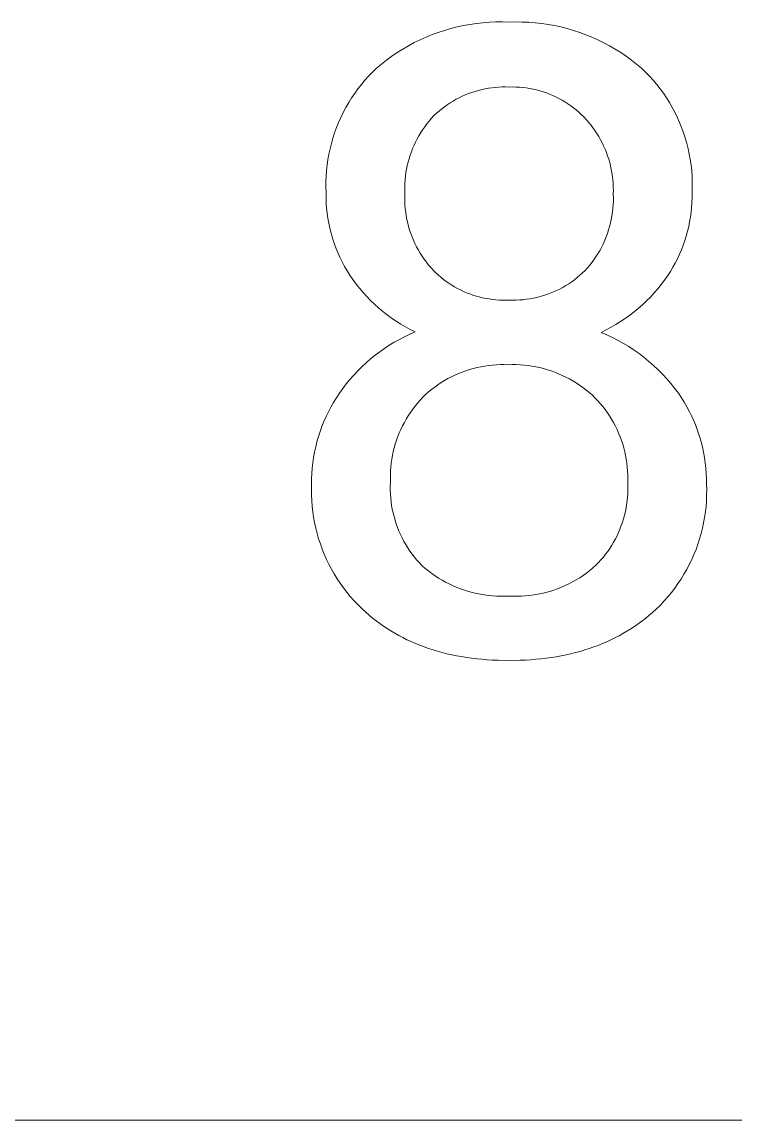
# Model space of a CAD drawing. Header units: millimetres. Extents: x -1421 to 3505, y -683 to 2759.
# Drawn here: x 2673.7 to 2727.2, y -407.4 to -325 of the extents above; entities that cross this region are included whole.
import ezdxf

# ---------------------------------------------------------------- set-up
doc = ezdxf.new("R2010")
doc.units = ezdxf.units.MM
doc.header["$MEASUREMENT"] = 0
doc.layers.add('Domyślny', color=7, linetype='Continuous', true_color=0x000000)

msp = doc.modelspace()

# ---------------------------------------------------------------- linework, layer by layer
at = {"layer": 'Domyślny', "color": 18, "lineweight": 15, "true_color": 0x000000}
for p, q in [((2704.965, -325.747), (2705.432, -325.594)), ((2705.432, -325.594), (2705.903, -325.457)), ((2705.903, -325.457), (2706.379, -325.337)), ((2706.379, -325.337), (2706.859, -325.233)), ((2706.859, -325.233), (2707.342, -325.146)), ((2707.342, -325.146), (2707.828, -325.075)), ((2707.828, -325.075), (2708.316, -325.022)), ((2708.316, -325.022), (2708.806, -324.986)), ((2708.806, -324.986), (2709.296, -324.966)), ((2709.296, -324.966), (2709.787, -324.964)), ((2709.787, -324.964), (2710.278, -324.978)), ((2710.278, -324.978), (2710.769, -324.964)), ((2710.769, -324.964), (2711.259, -324.967)), ((2711.259, -324.967), (2711.75, -324.987)), ((2711.75, -324.987), (2712.239, -325.023)), ((2712.239, -325.023), (2712.727, -325.077)), ((2712.727, -325.077), (2713.213, -325.147)), ((2713.213, -325.147), (2713.696, -325.235)), ((2713.696, -325.235), (2714.176, -325.339)), ((2714.176, -325.339), (2714.652, -325.459)), ((2714.652, -325.459), (2715.123, -325.596)), ((2715.123, -325.596), (2715.59, -325.749)), ((2703.161, -326.518), (2703.602, -326.302)), ((2703.602, -326.302), (2704.05, -326.101)), ((2704.05, -326.101), (2704.505, -325.916)), ((2704.505, -325.916), (2704.965, -325.747)), ((2715.59, -325.749), (2716.051, -325.918)), ((2716.051, -325.918), (2716.505, -326.103)), ((2716.505, -326.103), (2716.953, -326.304)), ((2716.953, -326.304), (2717.394, -326.52)), ((2701.481, -327.532), (2701.887, -327.257)), ((2701.887, -327.257), (2702.303, -326.996)), ((2702.303, -326.996), (2702.728, -326.75)), ((2702.728, -326.75), (2703.161, -326.518)), ((2717.394, -326.52), (2717.827, -326.751)), ((2717.827, -326.751), (2718.252, -326.997)), ((2718.252, -326.997), (2718.668, -327.258)), ((2718.668, -327.258), (2719.075, -327.533)), ((2700.321, -328.439), (2700.697, -328.123)), ((2700.697, -328.123), (2701.084, -327.821)), ((2701.084, -327.821), (2701.481, -327.532)), ((2719.075, -327.533), (2719.472, -327.821)), ((2719.472, -327.821), (2719.858, -328.124)), ((2719.858, -328.124), (2720.235, -328.439)), ((2699.734, -329.029), (2700.023, -328.729)), ((2700.023, -328.729), (2700.321, -328.439)), ((2720.235, -328.439), (2720.534, -328.729)), ((2720.534, -328.729), (2720.823, -329.028)), ((2698.933, -329.987), (2699.189, -329.659)), ((2699.189, -329.659), (2699.456, -329.339)), ((2699.456, -329.339), (2699.734, -329.029)), ((2720.823, -329.028), (2721.102, -329.338)), ((2721.102, -329.338), (2721.37, -329.657)), ((2721.37, -329.657), (2721.626, -329.985)), ((2698.456, -330.67), (2698.689, -330.324)), ((2698.689, -330.324), (2698.933, -329.987)), ((2706.757, -330.541), (2706.524, -330.653)), ((2706.994, -330.436), (2706.757, -330.541)), ((2707.234, -330.34), (2706.994, -330.436)), ((2707.478, -330.252), (2707.234, -330.34)), ((2707.724, -330.173), (2707.478, -330.252)), ((2707.972, -330.101), (2707.724, -330.173)), ((2708.223, -330.039), (2707.972, -330.101)), ((2708.476, -329.985), (2708.223, -330.039)), ((2708.731, -329.939), (2708.476, -329.985)), ((2708.987, -329.902), (2708.731, -329.939)), ((2709.244, -329.874), (2708.987, -329.902)), ((2709.502, -329.855), (2709.244, -329.874)), ((2709.761, -329.844), (2709.502, -329.855)), ((2710.019, -329.843), (2709.761, -329.844)), ((2710.278, -329.85), (2710.019, -329.843)), ((2710.537, -329.845), (2710.278, -329.85)), ((2710.796, -329.85), (2710.537, -329.845)), ((2711.055, -329.863), (2710.796, -329.85)), ((2711.313, -329.885), (2711.055, -329.863)), ((2711.571, -329.917), (2711.313, -329.885)), ((2711.827, -329.957), (2711.571, -329.917)), ((2712.081, -330.006), (2711.827, -329.957)), ((2712.334, -330.064), (2712.081, -330.006)), ((2712.584, -330.13), (2712.334, -330.064)), ((2712.832, -330.205), (2712.584, -330.13)), ((2713.078, -330.289), (2712.832, -330.205)), ((2713.32, -330.381), (2713.078, -330.289)), ((2713.559, -330.482), (2713.32, -330.381)), ((2713.794, -330.591), (2713.559, -330.482)), ((2714.026, -330.708), (2713.794, -330.591)), ((2721.626, -329.985), (2721.871, -330.322)), ((2721.871, -330.322), (2722.104, -330.667)), ((2697.832, -331.751), (2698.027, -331.383)), ((2698.027, -331.383), (2698.235, -331.023)), ((2698.235, -331.023), (2698.456, -330.67)), ((2705.423, -331.329), (2705.218, -331.486)), ((2705.634, -331.179), (2705.423, -331.329)), ((2705.85, -331.036), (2705.634, -331.179)), ((2706.07, -330.901), (2705.85, -331.036)), ((2706.295, -330.773), (2706.07, -330.901)), ((2706.524, -330.653), (2706.295, -330.773)), ((2714.253, -330.832), (2714.026, -330.708)), ((2714.475, -330.965), (2714.253, -330.832)), ((2714.693, -331.105), (2714.475, -330.965)), ((2714.906, -331.253), (2714.693, -331.105)), ((2715.114, -331.408), (2714.906, -331.253)), ((2715.316, -331.57), (2715.114, -331.408)), ((2722.104, -330.667), (2722.325, -331.02)), ((2722.325, -331.02), (2722.533, -331.381)), ((2722.533, -331.381), (2722.729, -331.749)), ((2697.479, -332.505), (2697.649, -332.125)), ((2697.649, -332.125), (2697.832, -331.751)), ((2704.453, -332.197), (2704.278, -332.401)), ((2704.635, -331.999), (2704.453, -332.197)), ((2704.824, -331.821), (2704.635, -331.999)), ((2705.018, -331.65), (2704.824, -331.821)), ((2705.218, -331.486), (2705.018, -331.65)), ((2715.513, -331.739), (2715.316, -331.57)), ((2715.703, -331.915), (2715.513, -331.739)), ((2715.888, -332.097), (2715.703, -331.915)), ((2716.069, -332.291), (2715.888, -332.097)), ((2722.729, -331.749), (2722.912, -332.123)), ((2722.912, -332.123), (2723.082, -332.503)), ((2697.18, -333.282), (2697.323, -332.891)), ((2697.323, -332.891), (2697.479, -332.505)), ((2703.796, -333.047), (2703.65, -333.273)), ((2703.949, -332.826), (2703.796, -333.047)), ((2704.11, -332.611), (2703.949, -332.826)), ((2704.278, -332.401), (2704.11, -332.611)), ((2716.244, -332.491), (2716.069, -332.291)), ((2716.412, -332.696), (2716.244, -332.491)), ((2716.573, -332.907), (2716.412, -332.696)), ((2716.726, -333.124), (2716.573, -332.907)), ((2723.082, -332.503), (2723.238, -332.889)), ((2723.238, -332.889), (2723.381, -333.28)), ((2696.935, -334.078), (2697.051, -333.678)), ((2697.051, -333.678), (2697.18, -333.282)), ((2703.381, -333.739), (2703.259, -333.978)), ((2703.512, -333.503), (2703.381, -333.739)), ((2703.65, -333.273), (2703.512, -333.503)), ((2716.873, -333.345), (2716.726, -333.124)), ((2717.011, -333.571), (2716.873, -333.345)), ((2717.143, -333.802), (2717.011, -333.571)), ((2717.266, -334.037), (2717.143, -333.802)), ((2723.381, -333.28), (2723.51, -333.676)), ((2723.51, -333.676), (2723.626, -334.077)), ((2696.746, -334.889), (2696.834, -334.482)), ((2696.834, -334.482), (2696.935, -334.078)), ((2702.941, -334.719), (2702.851, -334.973)), ((2703.038, -334.469), (2702.941, -334.719)), ((2703.144, -334.221), (2703.038, -334.469)), ((2703.259, -333.978), (2703.144, -334.221)), ((2717.381, -334.276), (2717.266, -334.037)), ((2717.488, -334.519), (2717.381, -334.276)), ((2717.587, -334.766), (2717.488, -334.519)), ((2723.626, -334.077), (2723.727, -334.481)), ((2723.727, -334.481), (2723.814, -334.888)), ((2696.613, -335.711), (2696.672, -335.299)), ((2696.672, -335.299), (2696.746, -334.889)), ((2702.699, -335.489), (2702.636, -335.75)), ((2702.771, -335.229), (2702.699, -335.489)), ((2702.851, -334.973), (2702.771, -335.229)), ((2717.678, -335.015), (2717.587, -334.766)), ((2717.76, -335.267), (2717.678, -335.015)), ((2717.834, -335.522), (2717.76, -335.267)), ((2717.899, -335.78), (2717.834, -335.522)), ((2723.814, -334.888), (2723.887, -335.298)), ((2723.887, -335.298), (2723.946, -335.71)), ((2696.538, -336.54), (2696.568, -336.125)), ((2696.568, -336.125), (2696.613, -335.711)), ((2702.536, -336.278), (2702.5, -336.545)), ((2702.582, -336.013), (2702.536, -336.278)), ((2702.636, -335.75), (2702.582, -336.013)), ((2717.955, -336.039), (2717.899, -335.78)), ((2718.003, -336.3), (2717.955, -336.039)), ((2718.042, -336.563), (2718.003, -336.3)), ((2723.946, -335.71), (2723.991, -336.124)), ((2723.991, -336.124), (2724.021, -336.54)), ((2696.52, -337.373), (2696.521, -336.956)), ((2696.521, -336.956), (2696.538, -336.54)), ((2702.454, -337.081), (2702.445, -337.35)), ((2702.473, -336.812), (2702.454, -337.081)), ((2702.5, -336.545), (2702.473, -336.812)), ((2718.071, -336.827), (2718.042, -336.563)), ((2718.093, -337.091), (2718.071, -336.827)), ((2718.105, -337.356), (2718.093, -337.091)), ((2724.021, -336.54), (2724.036, -336.956)), ((2724.036, -336.956), (2724.037, -337.373)), ((2696.532, -337.789), (2696.52, -337.373)), ((2696.534, -338.173), (2696.532, -337.789)), ((2702.445, -337.35), (2702.445, -337.618)), ((2702.445, -337.618), (2702.454, -337.887)), ((2702.454, -337.887), (2702.447, -338.161)), ((2718.102, -337.887), (2718.108, -337.622)), ((2718.11, -338.16), (2718.102, -337.887)), ((2718.108, -337.622), (2718.105, -337.356)), ((2724.024, -337.789), (2724.023, -338.154)), ((2724.037, -337.373), (2724.024, -337.789)), ((2696.549, -338.557), (2696.534, -338.173)), ((2696.577, -338.94), (2696.549, -338.557)), ((2702.447, -338.161), (2702.449, -338.435)), ((2702.449, -338.435), (2702.461, -338.708)), ((2702.461, -338.708), (2702.483, -338.981)), ((2718.075, -338.979), (2718.096, -338.706)), ((2718.096, -338.706), (2718.108, -338.433)), ((2718.108, -338.433), (2718.11, -338.16)), ((2724.011, -338.519), (2723.986, -338.884)), ((2724.023, -338.154), (2724.011, -338.519)), ((2696.619, -339.322), (2696.577, -338.94)), ((2696.674, -339.702), (2696.619, -339.322)), ((2702.483, -338.981), (2702.514, -339.253)), ((2702.514, -339.253), (2702.555, -339.524)), ((2702.555, -339.524), (2702.605, -339.793)), ((2717.957, -339.789), (2718.006, -339.52)), ((2718.006, -339.52), (2718.045, -339.25)), ((2718.045, -339.25), (2718.075, -338.979)), ((2723.9, -339.609), (2723.839, -339.969)), ((2723.949, -339.247), (2723.9, -339.609)), ((2723.986, -338.884), (2723.949, -339.247)), ((2696.742, -340.08), (2696.674, -339.702)), ((2696.823, -340.456), (2696.742, -340.08)), ((2696.916, -340.828), (2696.823, -340.456)), ((2702.605, -339.793), (2702.664, -340.06)), ((2702.664, -340.06), (2702.733, -340.325)), ((2702.733, -340.325), (2702.811, -340.588)), ((2717.754, -340.583), (2717.831, -340.321)), ((2717.831, -340.321), (2717.898, -340.056)), ((2717.898, -340.056), (2717.957, -339.789)), ((2723.766, -340.327), (2723.681, -340.683)), ((2723.839, -339.969), (2723.766, -340.327)), ((2697.023, -341.197), (2696.916, -340.828)), ((2697.143, -341.562), (2697.023, -341.197)), ((2702.811, -340.588), (2702.898, -340.848)), ((2702.898, -340.848), (2702.994, -341.104)), ((2702.994, -341.104), (2703.099, -341.357)), ((2717.471, -341.352), (2717.574, -341.099)), ((2717.574, -341.099), (2717.669, -340.842)), ((2717.669, -340.842), (2717.754, -340.583)), ((2723.584, -341.035), (2723.475, -341.384)), ((2723.681, -340.683), (2723.584, -341.035)), ((2697.274, -341.923), (2697.143, -341.562)), ((2697.419, -342.279), (2697.274, -341.923)), ((2703.099, -341.357), (2703.212, -341.606)), ((2703.212, -341.606), (2703.334, -341.851)), ((2703.334, -341.851), (2703.465, -342.092)), ((2703.465, -342.092), (2703.604, -342.327)), ((2716.973, -342.323), (2717.11, -342.087)), ((2717.11, -342.087), (2717.239, -341.846)), ((2717.239, -341.846), (2717.359, -341.601)), ((2717.359, -341.601), (2717.471, -341.352)), ((2723.224, -342.07), (2723.081, -342.406)), ((2723.355, -341.729), (2723.224, -342.07)), ((2723.475, -341.384), (2723.355, -341.729)), ((2697.575, -342.63), (2697.419, -342.279)), ((2697.744, -342.975), (2697.575, -342.63)), ((2697.925, -343.314), (2697.744, -342.975)), ((2703.604, -342.327), (2703.751, -342.558)), ((2703.751, -342.558), (2703.906, -342.784)), ((2703.906, -342.784), (2704.069, -343.004)), ((2716.513, -343.001), (2716.674, -342.78)), ((2716.674, -342.78), (2716.827, -342.554)), ((2716.827, -342.554), (2716.973, -342.323)), ((2722.927, -342.737), (2722.762, -343.063)), ((2723.081, -342.406), (2722.927, -342.737)), ((2698.117, -343.647), (2697.925, -343.314)), ((2698.32, -343.973), (2698.117, -343.647)), ((2704.069, -343.004), (2704.24, -343.218)), ((2704.24, -343.218), (2704.418, -343.426)), ((2704.418, -343.426), (2704.603, -343.628)), ((2704.603, -343.628), (2704.782, -343.804)), ((2704.782, -343.804), (2704.967, -343.973)), ((2715.602, -343.987), (2715.797, -343.811)), ((2715.797, -343.811), (2715.986, -343.628)), ((2715.986, -343.628), (2716.169, -343.425)), ((2716.169, -343.425), (2716.345, -343.216)), ((2716.345, -343.216), (2716.513, -343.001)), ((2722.4, -343.698), (2722.203, -344.006)), ((2722.586, -343.383), (2722.4, -343.698)), ((2722.762, -343.063), (2722.586, -343.383)), ((2698.554, -344.311), (2698.32, -343.973)), ((2698.798, -344.641), (2698.554, -344.311)), ((2704.967, -343.973), (2705.158, -344.137)), ((2705.158, -344.137), (2705.354, -344.293)), ((2705.354, -344.293), (2705.555, -344.443)), ((2705.555, -344.443), (2705.761, -344.586)), ((2705.761, -344.586), (2705.972, -344.723)), ((2714.543, -344.76), (2714.765, -344.62)), ((2714.765, -344.62), (2714.983, -344.473)), ((2714.983, -344.473), (2715.195, -344.318)), ((2715.195, -344.318), (2715.402, -344.156)), ((2715.402, -344.156), (2715.602, -343.987)), ((2721.962, -344.345), (2721.711, -344.675)), ((2722.203, -344.006), (2721.962, -344.345)), ((2699.054, -344.963), (2698.798, -344.641)), ((2699.32, -345.276), (2699.054, -344.963)), ((2699.597, -345.581), (2699.32, -345.276)), ((2705.972, -344.723), (2706.187, -344.852)), ((2706.187, -344.852), (2706.407, -344.973)), ((2706.407, -344.973), (2706.63, -345.088)), ((2706.63, -345.088), (2706.857, -345.194)), ((2706.857, -345.194), (2707.088, -345.293)), ((2707.088, -345.293), (2707.322, -345.385)), ((2707.322, -345.385), (2707.558, -345.468)), ((2712.87, -345.511), (2713.119, -345.429)), ((2713.119, -345.429), (2713.366, -345.338)), ((2713.366, -345.338), (2713.609, -345.239)), ((2713.609, -345.239), (2713.849, -345.131)), ((2713.849, -345.131), (2714.084, -345.015)), ((2714.084, -345.015), (2714.316, -344.891)), ((2714.316, -344.891), (2714.543, -344.76)), ((2721.175, -345.311), (2720.892, -345.616)), ((2721.448, -344.998), (2721.175, -345.311)), ((2721.711, -344.675), (2721.448, -344.998)), ((2699.883, -345.875), (2699.597, -345.581)), ((2700.18, -346.16), (2699.883, -345.875)), ((2700.485, -346.435), (2700.18, -346.16)), ((2707.558, -345.468), (2707.798, -345.543)), ((2707.798, -345.543), (2708.04, -345.61)), ((2708.04, -345.61), (2708.284, -345.67)), ((2708.284, -345.67), (2708.529, -345.72)), ((2708.529, -345.72), (2708.777, -345.763)), ((2708.777, -345.763), (2709.025, -345.797)), ((2709.025, -345.797), (2709.275, -345.823)), ((2709.275, -345.823), (2709.525, -345.841)), ((2709.525, -345.841), (2709.776, -345.85)), ((2709.776, -345.85), (2710.027, -345.85)), ((2710.027, -345.85), (2710.278, -345.843)), ((2710.278, -345.843), (2710.54, -345.85)), ((2710.54, -345.85), (2710.803, -345.849)), ((2710.803, -345.849), (2711.065, -345.838)), ((2711.065, -345.838), (2711.327, -345.818)), ((2711.327, -345.818), (2711.588, -345.789)), ((2711.588, -345.789), (2711.848, -345.752)), ((2711.848, -345.752), (2712.107, -345.705)), ((2712.107, -345.705), (2712.363, -345.649)), ((2712.363, -345.649), (2712.618, -345.584)), ((2712.618, -345.584), (2712.87, -345.511)), ((2720.297, -346.196), (2719.985, -346.47)), ((2720.599, -345.911), (2720.297, -346.196)), ((2720.892, -345.616), (2720.599, -345.911)), ((2700.8, -346.7), (2700.485, -346.435)), ((2701.123, -346.954), (2700.8, -346.7)), ((2701.455, -347.196), (2701.123, -346.954)), ((2719.335, -346.988), (2718.997, -347.231)), ((2719.664, -346.735), (2719.335, -346.988)), ((2719.985, -346.47), (2719.664, -346.735)), ((2701.795, -347.428), (2701.455, -347.196)), ((2702.142, -347.648), (2701.795, -347.428)), ((2702.496, -347.857), (2702.142, -347.648)), ((2702.857, -348.053), (2702.496, -347.857)), ((2717.939, -347.89), (2717.573, -348.086)), ((2718.299, -347.682), (2717.939, -347.89)), ((2718.652, -347.463), (2718.299, -347.682)), ((2718.997, -347.231), (2718.652, -347.463)), ((2702.04, -348.798), (2702.429, -348.598)), ((2702.429, -348.598), (2702.824, -348.411)), ((2702.824, -348.411), (2703.225, -348.237)), ((2703.225, -348.237), (2702.857, -348.053)), ((2717.573, -348.086), (2717.2, -348.27)), ((2717.2, -348.27), (2717.629, -348.455)), ((2717.629, -348.455), (2718.051, -348.656)), ((2718.051, -348.656), (2718.466, -348.87)), ((2700.562, -349.727), (2700.919, -349.476)), ((2700.919, -349.476), (2701.285, -349.237)), ((2701.285, -349.237), (2701.659, -349.011)), ((2701.659, -349.011), (2702.04, -348.798)), ((2718.466, -348.87), (2718.874, -349.099)), ((2718.874, -349.099), (2719.273, -349.342)), ((2719.273, -349.342), (2719.663, -349.599)), ((2699.544, -350.552), (2699.874, -350.265)), ((2699.874, -350.265), (2700.213, -349.99)), ((2700.213, -349.99), (2700.562, -349.727)), ((2719.663, -349.599), (2720.044, -349.869)), ((2720.044, -349.869), (2720.416, -350.152)), ((2720.416, -350.152), (2720.778, -350.449)), ((2698.615, -351.476), (2698.914, -351.157)), ((2698.914, -351.157), (2699.224, -350.849)), ((2699.224, -350.849), (2699.544, -350.552)), ((2707.027, -351.151), (2706.75, -351.251)), ((2707.307, -351.06), (2707.027, -351.151)), ((2707.59, -350.979), (2707.307, -351.06)), ((2707.875, -350.908), (2707.59, -350.979)), ((2708.163, -350.847), (2707.875, -350.908)), ((2708.453, -350.796), (2708.163, -350.847)), ((2708.744, -350.754), (2708.453, -350.796)), ((2709.037, -350.723), (2708.744, -350.754)), ((2709.33, -350.701), (2709.037, -350.723)), ((2709.624, -350.69), (2709.33, -350.701)), ((2709.918, -350.689), (2709.624, -350.69)), ((2710.212, -350.698), (2709.918, -350.689)), ((2710.511, -350.691), (2710.212, -350.698)), ((2710.809, -350.693), (2710.511, -350.691)), ((2711.107, -350.706), (2710.809, -350.693)), ((2711.405, -350.729), (2711.107, -350.706)), ((2711.701, -350.762), (2711.405, -350.729)), ((2711.996, -350.805), (2711.701, -350.762)), ((2712.29, -350.857), (2711.996, -350.805)), ((2712.582, -350.92), (2712.29, -350.857)), ((2712.871, -350.993), (2712.582, -350.92)), ((2713.158, -351.075), (2712.871, -350.993)), ((2713.442, -351.167), (2713.158, -351.075)), ((2713.722, -351.268), (2713.442, -351.167)), ((2720.778, -350.449), (2721.128, -350.757)), ((2721.128, -350.757), (2721.468, -351.078)), ((2721.468, -351.078), (2721.797, -351.41)), ((2698.051, -352.143), (2698.327, -351.805)), ((2698.327, -351.805), (2698.615, -351.476)), ((2705.177, -352.044), (2704.932, -352.207)), ((2705.427, -351.889), (2705.177, -352.044)), ((2705.683, -351.744), (2705.427, -351.889)), ((2705.943, -351.607), (2705.683, -351.744)), ((2706.208, -351.479), (2705.943, -351.607)), ((2706.477, -351.36), (2706.208, -351.479)), ((2706.75, -351.251), (2706.477, -351.36)), ((2714, -351.379), (2713.722, -351.268)), ((2714.273, -351.499), (2714, -351.379)), ((2714.542, -351.628), (2714.273, -351.499)), ((2714.806, -351.766), (2714.542, -351.628)), ((2715.066, -351.913), (2714.806, -351.766)), ((2715.32, -352.069), (2715.066, -351.913)), ((2721.797, -351.41), (2722.114, -351.753)), ((2722.114, -351.753), (2722.419, -352.107)), ((2697.31, -353.182), (2697.533, -352.847)), ((2697.533, -352.847), (2697.786, -352.49)), ((2697.786, -352.49), (2698.051, -352.143)), ((2704.233, -352.745), (2704.012, -352.94)), ((2704.46, -352.557), (2704.233, -352.745)), ((2704.693, -352.378), (2704.46, -352.557)), ((2704.932, -352.207), (2704.693, -352.378)), ((2715.569, -352.233), (2715.32, -352.069)), ((2715.813, -352.406), (2715.569, -352.233)), ((2716.05, -352.586), (2715.813, -352.406)), ((2716.282, -352.775), (2716.05, -352.586)), ((2716.506, -352.971), (2716.282, -352.775)), ((2722.419, -352.107), (2722.711, -352.472)), ((2722.711, -352.472), (2722.99, -352.847)), ((2722.99, -352.847), (2723.217, -353.18)), ((2696.901, -353.875), (2697.1, -353.525)), ((2697.1, -353.525), (2697.31, -353.182)), ((2703.406, -353.578), (2703.22, -353.806)), ((2703.599, -353.357), (2703.406, -353.578)), ((2703.799, -353.142), (2703.599, -353.357)), ((2704.012, -352.94), (2703.799, -353.142)), ((2716.724, -353.175), (2716.506, -352.971)), ((2716.926, -353.387), (2716.724, -353.175)), ((2717.121, -353.606), (2716.926, -353.387)), ((2717.308, -353.832), (2717.121, -353.606)), ((2723.217, -353.18), (2723.432, -353.522)), ((2723.432, -353.522), (2723.635, -353.87)), ((2696.539, -354.594), (2696.714, -354.232)), ((2696.714, -354.232), (2696.901, -353.875)), ((2702.712, -354.525), (2702.559, -354.776)), ((2702.873, -354.28), (2702.712, -354.525)), ((2703.043, -354.04), (2702.873, -354.28)), ((2703.22, -353.806), (2703.043, -354.04)), ((2717.487, -354.064), (2717.308, -353.832)), ((2717.658, -354.301), (2717.487, -354.064)), ((2717.821, -354.545), (2717.658, -354.301)), ((2723.635, -353.87), (2723.826, -354.226)), ((2723.826, -354.226), (2724.004, -354.588)), ((2696.089, -355.715), (2696.226, -355.336)), ((2696.226, -355.336), (2696.376, -354.963)), ((2696.376, -354.963), (2696.539, -354.594)), ((2702.279, -355.292), (2702.152, -355.557)), ((2702.415, -355.032), (2702.279, -355.292)), ((2702.559, -354.776), (2702.415, -355.032)), ((2717.976, -354.794), (2717.821, -354.545)), ((2718.122, -355.048), (2717.976, -354.794)), ((2718.259, -355.307), (2718.122, -355.048)), ((2718.387, -355.57), (2718.259, -355.307)), ((2724.004, -354.588), (2724.17, -354.956)), ((2724.17, -354.956), (2724.323, -355.329)), ((2724.323, -355.329), (2724.462, -355.708)), ((2695.854, -356.485), (2695.965, -356.098)), ((2695.965, -356.098), (2696.089, -355.715)), ((2701.926, -356.099), (2701.827, -356.376)), ((2702.035, -355.826), (2701.926, -356.099)), ((2702.152, -355.557), (2702.035, -355.826)), ((2718.507, -355.838), (2718.387, -355.57)), ((2718.617, -356.11), (2718.507, -355.838)), ((2718.718, -356.385), (2718.617, -356.11)), ((2724.462, -355.708), (2724.588, -356.091)), ((2724.588, -356.091), (2724.701, -356.478)), ((2695.672, -357.269), (2695.757, -356.875)), ((2695.757, -356.875), (2695.854, -356.485)), ((2701.656, -356.938), (2701.586, -357.223)), ((2701.737, -356.655), (2701.656, -356.938)), ((2701.827, -356.376), (2701.737, -356.655)), ((2718.809, -356.663), (2718.718, -356.385)), ((2718.891, -356.945), (2718.809, -356.663)), ((2718.963, -357.229), (2718.891, -356.945)), ((2724.701, -356.478), (2724.8, -356.87)), ((2724.8, -356.87), (2724.886, -357.264)), ((2695.544, -358.064), (2695.601, -357.665)), ((2695.601, -357.665), (2695.672, -357.269)), ((2701.473, -357.799), (2701.431, -358.09)), ((2701.524, -357.51), (2701.473, -357.799)), ((2701.586, -357.223), (2701.524, -357.51)), ((2719.025, -357.515), (2718.963, -357.229)), ((2719.078, -357.803), (2719.025, -357.515)), ((2719.12, -358.093), (2719.078, -357.803)), ((2724.886, -357.264), (2724.957, -357.661)), ((2724.957, -357.661), (2725.015, -358.06)), ((2695.469, -358.865), (2695.5, -358.464)), ((2695.5, -358.464), (2695.544, -358.064)), ((2701.399, -358.382), (2701.378, -358.675)), ((2701.431, -358.09), (2701.399, -358.382)), ((2719.153, -358.385), (2719.12, -358.093)), ((2719.176, -358.677), (2719.153, -358.385)), ((2725.015, -358.06), (2725.059, -358.461)), ((2725.059, -358.461), (2725.089, -358.864)), ((2695.45, -359.67), (2695.453, -359.268)), ((2695.453, -359.268), (2695.469, -358.865)), ((2701.365, -358.968), (2701.363, -359.262)), ((2701.363, -359.262), (2701.371, -359.555)), ((2701.378, -358.675), (2701.365, -358.968)), ((2719.189, -358.969), (2719.176, -358.677)), ((2719.185, -359.555), (2719.192, -359.263)), ((2719.192, -359.263), (2719.189, -358.969)), ((2725.089, -358.864), (2725.105, -359.267)), ((2725.105, -359.267), (2725.106, -359.67)), ((2695.439, -360.085), (2695.45, -359.67)), ((2695.443, -360.5), (2695.439, -360.085)), ((2701.371, -359.555), (2701.361, -359.841)), ((2701.361, -359.841), (2701.361, -360.128)), ((2701.361, -360.128), (2701.371, -360.414)), ((2719.195, -359.829), (2719.185, -359.555)), ((2719.188, -360.376), (2719.196, -360.103)), ((2719.196, -360.103), (2719.195, -359.829)), ((2725.106, -359.67), (2725.118, -360.086)), ((2725.118, -360.086), (2725.115, -360.502)), ((2695.461, -360.914), (2695.443, -360.5)), ((2695.493, -361.328), (2695.461, -360.914)), ((2701.371, -360.414), (2701.391, -360.699)), ((2701.391, -360.699), (2701.421, -360.984)), ((2701.421, -360.984), (2701.46, -361.267)), ((2719.108, -361.193), (2719.144, -360.921)), ((2719.144, -360.921), (2719.171, -360.649)), ((2719.171, -360.649), (2719.188, -360.376)), ((2725.098, -360.918), (2725.067, -361.333)), ((2725.115, -360.502), (2725.098, -360.918)), ((2695.539, -361.74), (2695.493, -361.328)), ((2695.599, -362.15), (2695.539, -361.74)), ((2701.46, -361.267), (2701.51, -361.549)), ((2701.51, -361.549), (2701.569, -361.829)), ((2701.569, -361.829), (2701.638, -362.107)), ((2718.947, -361.997), (2719.01, -361.731)), ((2719.01, -361.731), (2719.064, -361.463)), ((2719.064, -361.463), (2719.108, -361.193)), ((2725.022, -361.747), (2724.962, -362.159)), ((2725.067, -361.333), (2725.022, -361.747)), ((2695.673, -362.559), (2695.599, -362.15)), ((2695.761, -362.964), (2695.673, -362.559)), ((2701.638, -362.107), (2701.716, -362.382)), ((2701.716, -362.382), (2701.804, -362.654)), ((2701.804, -362.654), (2701.902, -362.923)), ((2718.705, -362.781), (2718.795, -362.523)), ((2718.795, -362.523), (2718.875, -362.261)), ((2718.875, -362.261), (2718.947, -361.997)), ((2724.889, -362.568), (2724.802, -362.975)), ((2724.962, -362.159), (2724.889, -362.568)), ((2695.862, -363.366), (2695.761, -362.964)), ((2695.978, -363.765), (2695.862, -363.366)), ((2701.902, -362.923), (2702.008, -363.189)), ((2702.008, -363.189), (2702.124, -363.451)), ((2702.124, -363.451), (2702.249, -363.708)), ((2718.262, -363.781), (2718.386, -363.537)), ((2718.386, -363.537), (2718.501, -363.289)), ((2718.501, -363.289), (2718.607, -363.037)), ((2718.607, -363.037), (2718.705, -362.781)), ((2724.701, -363.379), (2724.586, -363.779)), ((2724.802, -362.975), (2724.701, -363.379)), ((2696.106, -364.159), (2695.978, -363.765)), ((2696.248, -364.549), (2696.106, -364.159)), ((2702.249, -363.708), (2702.383, -363.961)), ((2702.383, -363.961), (2702.525, -364.209)), ((2702.525, -364.209), (2702.676, -364.453)), ((2717.844, -364.488), (2717.992, -364.257)), ((2717.992, -364.257), (2718.131, -364.021)), ((2718.131, -364.021), (2718.262, -363.781)), ((2724.457, -364.174), (2724.316, -364.566)), ((2724.586, -363.779), (2724.457, -364.174)), ((2696.403, -364.934), (2696.248, -364.549)), ((2696.571, -365.313), (2696.403, -364.934)), ((2702.676, -364.453), (2702.835, -364.69)), ((2702.835, -364.69), (2703.002, -364.922)), ((2703.002, -364.922), (2703.178, -365.149)), ((2703.178, -365.149), (2703.361, -365.368)), ((2717.181, -365.357), (2717.357, -365.148)), ((2717.357, -365.148), (2717.527, -364.933)), ((2717.527, -364.933), (2717.69, -364.713)), ((2717.69, -364.713), (2717.844, -364.488)), ((2724.16, -364.952), (2723.992, -365.332)), ((2724.316, -364.566), (2724.16, -364.952)), ((2696.752, -365.686), (2696.571, -365.313)), ((2696.946, -366.053), (2696.752, -365.686)), ((2697.152, -366.413), (2696.946, -366.053)), ((2703.361, -365.368), (2703.552, -365.582)), ((2703.552, -365.582), (2703.75, -365.789)), ((2703.75, -365.789), (2703.983, -365.99)), ((2703.983, -365.99), (2704.223, -366.184)), ((2716.336, -366.157), (2716.574, -365.961)), ((2716.574, -365.961), (2716.806, -365.756)), ((2716.806, -365.756), (2716.997, -365.559)), ((2716.997, -365.559), (2717.181, -365.357)), ((2723.811, -365.707), (2723.617, -366.075)), ((2723.992, -365.332), (2723.811, -365.707)), ((2697.37, -366.766), (2697.152, -366.413)), ((2697.6, -367.111), (2697.37, -366.766)), ((2704.223, -366.184), (2704.47, -366.369)), ((2704.47, -366.369), (2704.723, -366.546)), ((2704.723, -366.546), (2704.982, -366.714)), ((2704.982, -366.714), (2705.246, -366.873)), ((2705.246, -366.873), (2705.516, -367.023)), ((2715.047, -367.009), (2715.316, -366.857)), ((2715.316, -366.857), (2715.58, -366.695)), ((2715.58, -366.695), (2715.838, -366.525)), ((2715.838, -366.525), (2716.09, -366.345)), ((2716.09, -366.345), (2716.336, -366.157)), ((2723.193, -366.791), (2722.962, -367.137)), ((2723.411, -366.437), (2723.193, -366.791)), ((2723.617, -366.075), (2723.411, -366.437)), ((2697.841, -367.448), (2697.6, -367.111)), ((2698.094, -367.777), (2697.841, -367.448)), ((2705.516, -367.023), (2705.79, -367.164)), ((2705.79, -367.164), (2706.07, -367.295)), ((2706.07, -367.295), (2706.353, -367.416)), ((2706.353, -367.416), (2706.641, -367.528)), ((2706.641, -367.528), (2706.932, -367.629)), ((2706.932, -367.629), (2707.227, -367.721)), ((2707.227, -367.721), (2707.525, -367.803)), ((2713.037, -367.8), (2713.335, -367.718)), ((2713.335, -367.718), (2713.63, -367.625)), ((2713.63, -367.625), (2713.922, -367.521)), ((2713.922, -367.521), (2714.21, -367.408)), ((2714.21, -367.408), (2714.493, -367.285)), ((2714.493, -367.285), (2714.773, -367.152)), ((2714.773, -367.152), (2715.047, -367.009)), ((2722.72, -367.476), (2722.466, -367.806)), ((2722.962, -367.137), (2722.72, -367.476)), ((2698.358, -368.097), (2698.094, -367.777)), ((2698.633, -368.408), (2698.358, -368.097)), ((2698.918, -368.71), (2698.633, -368.408)), ((2707.525, -367.803), (2707.825, -367.874)), ((2707.825, -367.874), (2708.127, -367.935)), ((2708.127, -367.935), (2708.432, -367.986)), ((2708.432, -367.986), (2708.738, -368.026)), ((2708.738, -368.026), (2709.045, -368.055)), ((2709.045, -368.055), (2709.353, -368.075)), ((2709.353, -368.075), (2709.661, -368.083)), ((2709.661, -368.083), (2709.97, -368.081)), ((2709.97, -368.081), (2710.278, -368.069)), ((2710.278, -368.069), (2710.587, -368.082)), ((2710.587, -368.082), (2710.896, -368.084)), ((2710.896, -368.084), (2711.205, -368.076)), ((2711.205, -368.076), (2711.514, -368.056)), ((2711.514, -368.056), (2711.822, -368.026)), ((2711.822, -368.026), (2712.129, -367.986)), ((2712.129, -367.986), (2712.434, -367.935)), ((2712.434, -367.935), (2712.737, -367.873)), ((2712.737, -367.873), (2713.037, -367.8)), ((2721.926, -368.439), (2721.64, -368.741)), ((2722.202, -368.127), (2721.926, -368.439)), ((2722.466, -367.806), (2722.202, -368.127)), ((2699.213, -369.001), (2698.918, -368.71)), ((2699.518, -369.282), (2699.213, -369.001)), ((2699.772, -369.505), (2699.518, -369.282)), ((2721.038, -369.315), (2720.78, -369.536)), ((2721.344, -369.033), (2721.038, -369.315)), ((2721.64, -368.741), (2721.344, -369.033)), ((2700.033, -369.72), (2699.772, -369.505)), ((2700.298, -369.929), (2700.033, -369.72)), ((2700.569, -370.13), (2700.298, -369.929)), ((2700.845, -370.325), (2700.569, -370.13)), ((2719.976, -370.157), (2719.698, -370.35)), ((2720.25, -369.957), (2719.976, -370.157)), ((2720.518, -369.75), (2720.25, -369.957)), ((2720.78, -369.536), (2720.518, -369.75)), ((2701.126, -370.512), (2700.845, -370.325)), ((2701.412, -370.693), (2701.126, -370.512)), ((2701.704, -370.866), (2701.412, -370.693)), ((2702.001, -371.032), (2701.704, -370.866)), ((2718.833, -370.887), (2718.535, -371.052)), ((2719.127, -370.715), (2718.833, -370.887)), ((2719.415, -370.536), (2719.127, -370.715)), ((2719.698, -370.35), (2719.415, -370.536)), ((2702.303, -371.192), (2702.001, -371.032)), ((2702.611, -371.344), (2702.303, -371.192)), ((2702.924, -371.489), (2702.611, -371.344)), ((2703.242, -371.627), (2702.924, -371.489)), ((2703.565, -371.758), (2703.242, -371.627)), ((2703.894, -371.882), (2703.565, -371.758)), ((2716.967, -371.771), (2716.638, -371.894)), ((2717.29, -371.641), (2716.967, -371.771)), ((2717.609, -371.504), (2717.29, -371.641)), ((2717.923, -371.36), (2717.609, -371.504)), ((2718.231, -371.21), (2717.923, -371.36)), ((2718.535, -371.052), (2718.231, -371.21)), ((2704.227, -371.999), (2703.894, -371.882)), ((2704.566, -372.109), (2704.227, -371.999)), ((2704.911, -372.212), (2704.566, -372.109)), ((2705.26, -372.308), (2704.911, -372.212)), ((2705.615, -372.396), (2705.26, -372.308)), ((2705.975, -372.478), (2705.615, -372.396)), ((2706.34, -372.552), (2705.975, -372.478)), ((2706.71, -372.62), (2706.34, -372.552)), ((2707.086, -372.68), (2706.71, -372.62)), ((2713.826, -372.623), (2713.452, -372.683)), ((2714.195, -372.557), (2713.826, -372.623)), ((2714.559, -372.483), (2714.195, -372.557)), ((2714.918, -372.402), (2714.559, -372.483)), ((2715.272, -372.315), (2714.918, -372.402)), ((2715.621, -372.22), (2715.272, -372.315)), ((2715.965, -372.118), (2715.621, -372.22)), ((2716.304, -372.009), (2715.965, -372.118)), ((2716.638, -371.894), (2716.304, -372.009)), ((2707.467, -372.733), (2707.086, -372.68)), ((2707.853, -372.78), (2707.467, -372.733)), ((2708.244, -372.819), (2707.853, -372.78)), ((2708.64, -372.851), (2708.244, -372.819)), ((2709.042, -372.875), (2708.64, -372.851)), ((2709.449, -372.893), (2709.042, -372.875)), ((2710.278, -372.907), (2709.449, -372.893)), ((2711.101, -372.893), (2710.278, -372.907)), ((2711.506, -372.876), (2711.101, -372.893)), ((2711.905, -372.851), (2711.506, -372.876)), ((2712.299, -372.82), (2711.905, -372.851)), ((2712.688, -372.781), (2712.299, -372.82)), ((2713.072, -372.736), (2712.688, -372.781)), ((2713.452, -372.683), (2713.072, -372.736)), ((1643.607, -407.413), (3505.11, -407.413))]:
    msp.add_line(p, q, dxfattribs=at)

doc.saveas('drawing.dxf')
